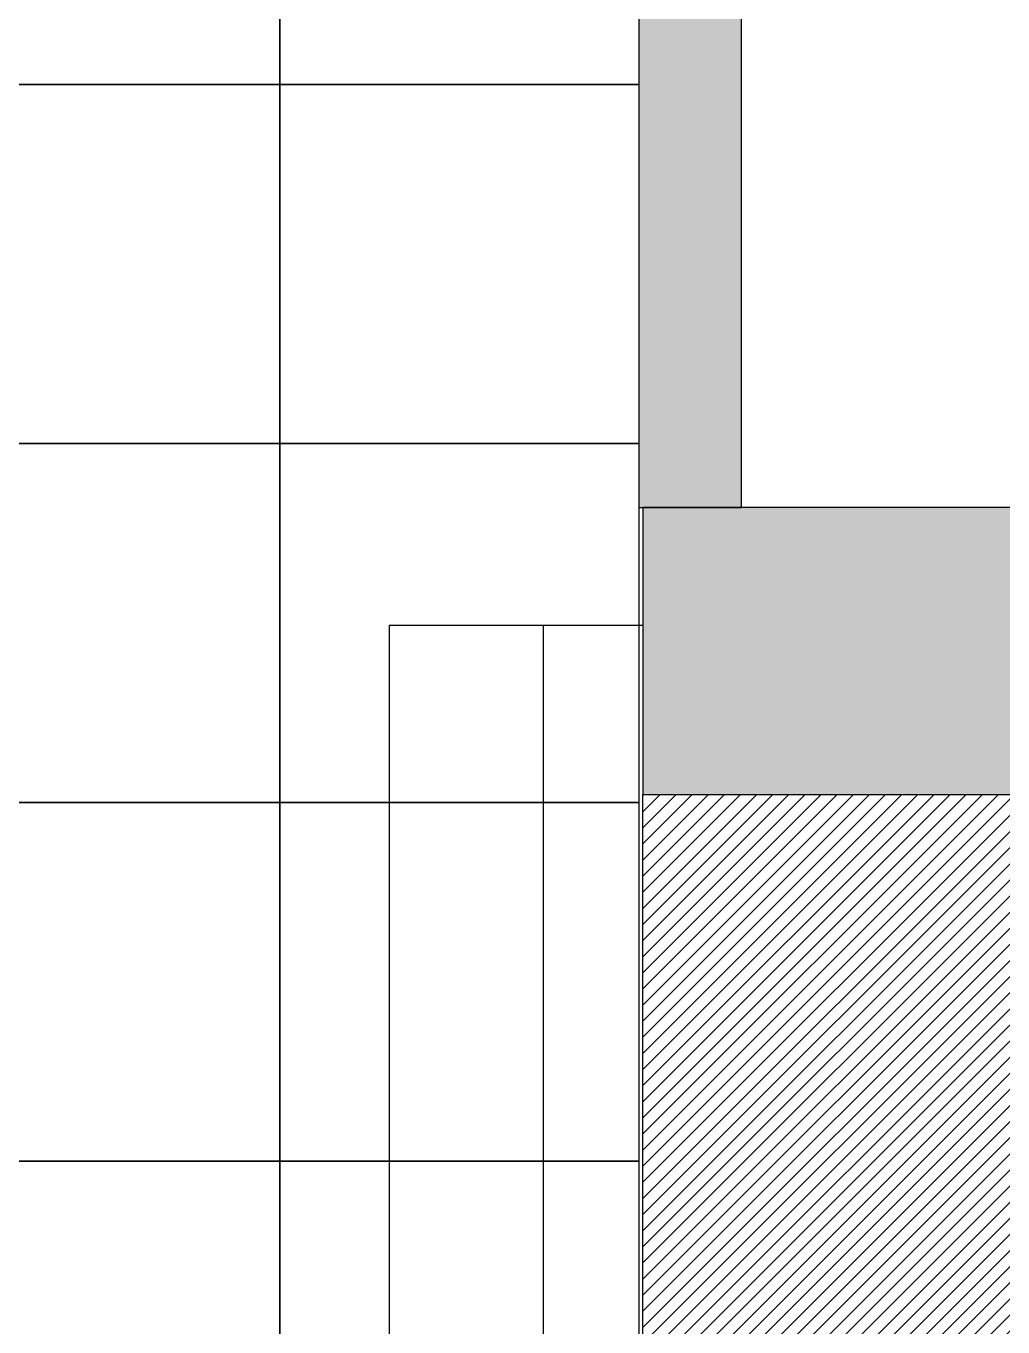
# Model space of a CAD drawing. Header units: millimetres. Extents: x -108767 to 78913, y -380878 to 1470.
# Drawn here: x -53354 to -51449, y -171128 to -168591 of the extents above; entities that cross this region are included whole.
import ezdxf

# ---------------------------------------------------------------- set-up
doc = ezdxf.new("R2010")
doc.units = ezdxf.units.MM
doc.header["$LTSCALE"] = 10
for name, color, linetype in [('001增减墙体', 147, 'Continuous'), ('3-New Window', 4, 'Continuous'), ('NW-01-wall(原有墙体)', 255, 'Continuous'), ('户外地面', 252, 'Continuous')]:
    doc.layers.add(name, color=color, linetype=linetype)

msp = doc.modelspace()

# ---------------------------------------------------------------- hatches: boundary and pattern name
at = {"layer": '001增减墙体', "ltscale": 10}
h = msp.add_hatch(dxfattribs=at)
h.set_pattern_fill('ANSI31', color=251, scale=7)
h.set_pattern_definition([(45, (-70270.71, -180008.131), (-15.715448, 15.715448), [])])
h.paths.add_polyline_path([(-52150.9, -171429.9), (-52150.9, -170089.9), (-51340.9, -170089.9), (-51340.9, -169529.9), (-49130.9, -169529.9), (-49130.9, -171594.9), (-51340.9, -171594.9), (-51340.9, -171429.9)])
at = {"layer": '3-New Window'}
h = msp.add_hatch(dxfattribs=at)
h.set_pattern_fill('SWAMP', color=251, scale=2)
h.set_pattern_definition([(0, (1645.94, -312103.522), (25.4, 43.99409), [6.35, -44.45]), (90, (1649.114, -312103.522), (-25.4, 43.9940905), [3.175, -84.813181]), (90, (1649.908, -312103.522), (-25.4, 43.9940905), [2.54, -85.448181]), (90, (1648.32, -312103.522), (-25.4, 43.9940905), [2.54, -85.448181]), (60, (1650.7, -312103.522), (-25.4, 43.99409), [2.032, -48.768]), (120, (1647.526, -312103.522), (-50.8, 2e-08), [2.032, -48.768])])
h.paths.add_polyline_path([(-51958.9, -166111.9), (-52158.9, -166111.9), (-52158.9, -166711.9), (-52158.9, -169529.9), (-51958.9, -169529.9)])
at = {"layer": 'NW-01-wall(原有墙体)'}
h = msp.add_hatch(color=250, dxfattribs=at)
h.dxf.hatch_style = 1
h.paths.add_polyline_path([(-51340.9, -169529.9), (-51980.9, -169529.9), (-52150.9, -169529.9), (-52150.9, -170089.9), (-51340.9, -170089.9)])

# ---------------------------------------------------------------- linework, layer by layer
at = {"color": 4}
msp.add_lwpolyline([(-52150.9, -171429.9), (-52150.9, -170089.9), (-51340.9, -170089.9), (-51340.9, -169529.9), (-49130.9, -169529.9), (-49130.9, -171594.9), (-51340.9, -171594.9), (-51340.9, -171429.9), (-52150.9, -171429.9)], close=True, dxfattribs=at)
at = {"layer": 'NW-01-wall(原有墙体)'}
for p, q in [((-52150.9, -169529.9), (-52150.9, -169759.9)), ((-52150.9, -169759.9), (-52645.9, -169759.9)), ((-52645.9, -169759.9), (-52645.9, -171829.9)), ((-52345.9, -169759.9), (-52345.9, -171829.9))]:
    msp.add_line(p, q, dxfattribs=at)
for points in [[(-52158.9, -166111.9), (-52158.9, -169529.9), (-51958.9, -169529.9), (-51958.9, -166111.9)], [(-51340.9, -170089.9), (-51340.9, -169529.9), (-52150.9, -169529.9), (-52150.9, -170089.9)], [(-51340.9, -170089.9), (-51340.9, -169529.9), (-52150.9, -169529.9), (-52150.9, -170089.9)]]:
    msp.add_lwpolyline(points, close=True, dxfattribs=at)
at = {"layer": '户外地面', "color": 8}
for points in [[(-53558.9, -168004.9), (-52858.9, -168004.9), (-52858.9, -168704.9), (-53558.9, -168704.9)], [(-52858.9, -168004.9), (-52158.9, -168004.9), (-52158.9, -168704.9), (-52858.9, -168704.9)], [(-53558.9, -168704.9), (-52858.9, -168704.9), (-52858.9, -169404.9), (-53558.9, -169404.9)], [(-52858.9, -168704.9), (-52158.9, -168704.9), (-52158.9, -169404.9), (-52858.9, -169404.9)], [(-53558.9, -169404.9), (-52858.9, -169404.9), (-52858.9, -170104.9), (-53558.9, -170104.9)], [(-52858.9, -169404.9), (-52158.9, -169404.9), (-52158.9, -170104.9), (-52858.9, -170104.9)], [(-53558.9, -170104.9), (-52858.9, -170104.9), (-52858.9, -170804.9), (-53558.9, -170804.9)], [(-52858.9, -170104.9), (-52158.9, -170104.9), (-52158.9, -170804.9), (-52858.9, -170804.9)], [(-53558.9, -170804.9), (-52858.9, -170804.9), (-52858.9, -171504.9), (-53558.9, -171504.9)], [(-52858.9, -170804.9), (-52158.9, -170804.9), (-52158.9, -171504.9), (-52858.9, -171504.9)]]:
    msp.add_lwpolyline(points, close=True, dxfattribs=at)

doc.saveas('drawing.dxf')
